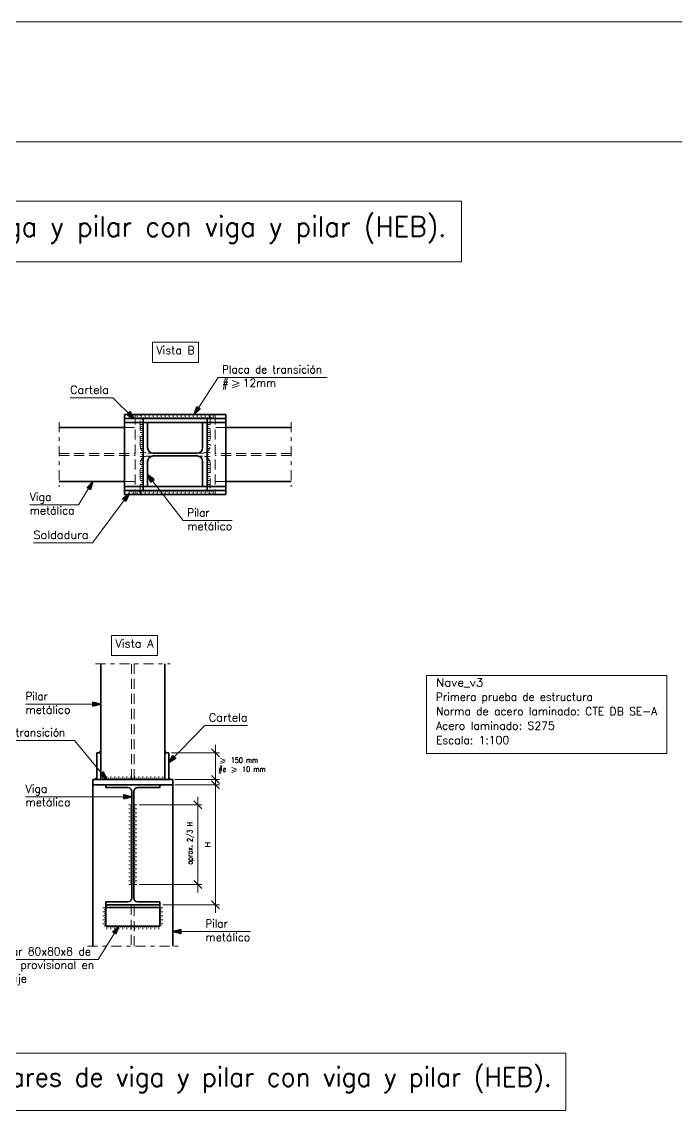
# Model space of a CAD drawing. Header units: millimetres. Extents: x 0 to 84, y 0 to 59.4.
# Drawn here: x 19.95 to 36.29, y 32.06 to 59.4 of the extents above; entities that cross this region are included whole.
import ezdxf
from ezdxf.enums import TextEntityAlignment as Align

# ---------------------------------------------------------------- set-up
doc = ezdxf.new("R2010")
doc.units = ezdxf.units.MM
doc.linetypes.add('DASHDOT', pattern=[0.5, 0.25, -0.125, 0, -0.125])
doc.linetypes.add('DASHED', pattern=[0.375, 0.25, -0.125])
for name, color, linetype, lineweight in [('0-CYPE0', 1, 'Continuous', 13), ('0-CYPE1', 2, 'Continuous', 18), ('0-CYPE2', 4, 'Continuous', 35), ('CYPECABECERA', 2, 'Continuous', 18), ('RECUAD_LIMITES', 2, 'Continuous', 0), ('RECUAD_MARCO', 1, 'Continuous', 20), ('TABLAS', 1, 'Continuous', 9)]:
    doc.layers.add(name, color=color, linetype=linetype, lineweight=lineweight)
doc.styles.add('CYPETXT', font='romans__.ttf', dxfattribs={"height": 0.2})

msp = doc.modelspace()

# ---------------------------------------------------------------- hatches: boundary and pattern name
at = {"layer": '0-CYPE1'}
h = msp.add_hatch(color=256, dxfattribs=at)
edge = h.paths.add_edge_path(flags=0)
edge.add_line((21.918, 41.141), (21.918, 41.183))
edge.add_arc((21.918, 41.141), 0.0422, 90, 180)
edge.add_line((21.876, 41.141), (21.918, 41.141))
h = msp.add_hatch(color=256, dxfattribs=at)
edge = h.paths.add_edge_path(flags=0)
edge.add_line((23.518, 41.141), (23.56, 41.141))
edge.add_arc((23.518, 41.141), 0.0422, 360, 450)
edge.add_line((23.518, 41.183), (23.518, 41.141))
h = msp.add_hatch(color=256, dxfattribs=at)
edge = h.paths.add_edge_path(flags=0)
edge.add_line((21.818, 40.474), (21.818, 40.516))
edge.add_arc((21.818, 40.474), 0.0422, 90, 180)
edge.add_line((21.776, 40.474), (21.818, 40.474))
h = msp.add_hatch(color=256, dxfattribs=at)
edge = h.paths.add_edge_path(flags=0)
edge.add_line((23.618, 40.474), (23.66, 40.474))
edge.add_arc((23.618, 40.474), 0.0422, 360, 450)
edge.add_line((23.618, 40.516), (23.618, 40.474))
at = {"layer": '0-CYPE2'}
for points in [[(24.315, 49.784), (24.249, 49.589), (24.399, 49.73)], [(22.571, 49.594), (22.748, 49.489), (22.641, 49.665)], [(21.66, 47.717), (21.722, 47.914), (21.575, 47.77)], [(23.252, 47.964), (23.09, 48.092), (23.173, 47.903)], [(22.548, 47.424), (22.627, 47.614), (22.468, 47.484)], [(21.718, 42.303), (21.918, 42.353), (21.718, 42.403)], [(23.722, 41.074), (23.618, 40.895), (23.793, 41.004)], [(21.902, 40.596), (22.068, 40.474), (21.979, 40.66)], [(22.494, 39.992), (22.694, 40.042), (22.494, 40.092)], [(22.299, 36.613), (22.368, 36.807), (22.216, 36.669)], [(23.918, 36.721), (23.718, 36.671), (23.918, 36.621)]]:
    msp.add_hatch(color=256, dxfattribs=at).paths.add_polyline_path(points, flags=0)

# ---------------------------------------------------------------- linework, layer by layer
at = {"layer": '0-CYPE0', "linetype": 'DASHED'}
for p, q in [((22.777, 49.589), (22.777, 47.589)), ((22.904, 48.806), (22.904, 49.589)), ((24.65, 49.589), (24.65, 48.806)), ((24.777, 49.589), (24.777, 47.589)), ((22.51, 49.264), (22.777, 49.264)), ((25.044, 49.264), (24.777, 49.264)), ((20.879, 48.613), (22.777, 48.613)), ((20.879, 48.565), (22.777, 48.565)), ((24.47, 48.626), (23.084, 48.626)), ((23.084, 48.552), (24.47, 48.552)), ((26.675, 48.613), (24.777, 48.613)), ((26.675, 48.565), (24.777, 48.565)), ((22.904, 47.589), (22.904, 48.372)), ((24.65, 48.372), (24.65, 47.589)), ((22.51, 47.914), (22.777, 47.914)), ((25.044, 47.914), (24.777, 47.914)), ((22.685, 43.358), (22.685, 40.474)), ((22.751, 43.358), (22.751, 40.474)), ((22.681, 37.341), (22.681, 36.31)), ((22.755, 36.31), (22.755, 37.341))]:
    msp.add_line(p, q, dxfattribs=at)
for centre, start, end in [((23.084, 48.806), 180, 270), ((24.47, 48.806), 270, 360), ((23.084, 48.372), 90, 180), ((24.47, 48.372), 0, 90)]:
    msp.add_arc(centre, 0.18, start, end, dxfattribs=at)
at = {"layer": '0-CYPE1'}
for p, q in [((24.849, 50.519), (24.249, 49.589)), ((24.849, 50.519), (27.577, 50.519)), ((25.204, 50.437), (25.378, 50.377)), ((25.204, 50.317), (25.378, 50.377)), ((25.204, 50.257), (25.378, 50.317)), ((21.154, 50.008), (22.223, 50.008)), ((22.223, 50.008), (22.748, 49.489)), ((22.627, 49.564), (22.627, 49.489)), ((22.677, 49.527), (22.677, 49.489)), ((22.727, 49.564), (22.727, 49.489)), ((22.777, 49.527), (22.777, 49.489)), ((22.827, 49.564), (22.827, 49.489)), ((22.877, 49.527), (22.877, 49.489)), ((22.927, 49.564), (22.927, 49.489)), ((22.977, 49.527), (22.977, 49.489)), ((23.027, 49.564), (23.027, 49.489)), ((23.077, 49.527), (23.077, 49.489)), ((23.127, 49.564), (23.127, 49.489)), ((23.177, 49.527), (23.177, 49.489)), ((23.227, 49.564), (23.227, 49.489)), ((23.277, 49.527), (23.277, 49.489)), ((23.327, 49.564), (23.327, 49.489)), ((23.377, 49.527), (23.377, 49.489)), ((23.427, 49.564), (23.427, 49.489)), ((23.477, 49.527), (23.477, 49.489)), ((23.527, 49.564), (23.527, 49.489)), ((23.577, 49.527), (23.577, 49.489)), ((23.627, 49.564), (23.627, 49.489)), ((23.677, 49.527), (23.677, 49.489)), ((23.727, 49.564), (23.727, 49.489)), ((23.777, 49.527), (23.777, 49.489)), ((23.827, 49.564), (23.827, 49.489)), ((23.877, 49.527), (23.877, 49.489)), ((23.927, 49.564), (23.927, 49.489)), ((23.977, 49.527), (23.977, 49.489)), ((24.027, 49.564), (24.027, 49.489)), ((24.077, 49.527), (24.077, 49.489)), ((24.127, 49.564), (24.127, 49.489)), ((24.177, 49.527), (24.177, 49.489)), ((24.227, 49.564), (24.227, 49.489)), ((24.277, 49.527), (24.277, 49.489)), ((24.327, 49.564), (24.327, 49.489)), ((24.377, 49.527), (24.377, 49.489)), ((24.427, 49.564), (24.427, 49.489)), ((24.477, 49.527), (24.477, 49.489)), ((24.527, 49.564), (24.527, 49.489)), ((24.577, 49.527), (24.577, 49.489)), ((24.627, 49.564), (24.627, 49.489)), ((24.677, 49.527), (24.677, 49.489)), ((24.727, 49.564), (24.727, 49.489)), ((22.902, 49.341), (22.977, 49.341)), ((22.902, 49.241), (22.977, 49.241)), ((22.939, 49.291), (22.977, 49.291)), ((24.652, 49.341), (24.577, 49.341)), ((24.614, 49.291), (24.577, 49.291)), ((24.652, 49.241), (24.577, 49.241)), ((22.902, 49.141), (22.977, 49.141)), ((22.902, 49.041), (22.977, 49.041)), ((22.902, 48.941), (22.977, 48.941)), ((22.939, 49.191), (22.977, 49.191)), ((22.939, 49.091), (22.977, 49.091)), ((22.939, 48.991), (22.977, 48.991)), ((24.614, 49.191), (24.577, 49.191)), ((24.652, 49.141), (24.577, 49.141)), ((24.614, 49.091), (24.577, 49.091)), ((24.652, 49.041), (24.577, 49.041)), ((24.614, 48.991), (24.577, 48.991)), ((24.652, 48.941), (24.577, 48.941)), ((22.902, 48.841), (22.977, 48.841)), ((22.902, 48.741), (22.977, 48.741)), ((22.939, 48.891), (22.977, 48.891)), ((22.939, 48.791), (22.977, 48.791)), ((22.939, 48.691), (22.977, 48.691)), ((24.614, 48.891), (24.577, 48.891)), ((24.652, 48.841), (24.577, 48.841)), ((24.614, 48.791), (24.577, 48.791)), ((24.652, 48.741), (24.577, 48.741)), ((24.614, 48.691), (24.577, 48.691)), ((22.902, 48.641), (22.977, 48.641)), ((22.902, 48.541), (22.977, 48.541)), ((22.902, 48.441), (22.977, 48.441)), ((22.939, 48.591), (22.977, 48.591)), ((22.939, 48.491), (22.977, 48.491)), ((22.939, 48.391), (22.977, 48.391)), ((24.652, 48.641), (24.577, 48.641)), ((24.614, 48.591), (24.577, 48.591)), ((24.652, 48.541), (24.577, 48.541)), ((24.614, 48.491), (24.577, 48.491)), ((24.652, 48.441), (24.577, 48.441)), ((24.614, 48.391), (24.577, 48.391)), ((22.902, 48.341), (22.977, 48.341)), ((22.902, 48.241), (22.977, 48.241)), ((22.902, 48.141), (22.977, 48.141)), ((22.939, 48.291), (22.977, 48.291)), ((22.939, 48.191), (22.977, 48.191)), ((24.652, 48.341), (24.577, 48.341)), ((24.614, 48.291), (24.577, 48.291)), ((24.652, 48.241), (24.577, 48.241)), ((24.614, 48.191), (24.577, 48.191)), ((24.652, 48.141), (24.577, 48.141)), ((21.722, 47.914), (21.365, 47.332)), ((22.902, 48.041), (22.977, 48.041)), ((22.902, 47.941), (22.977, 47.941)), ((22.939, 48.091), (22.977, 48.091)), ((22.939, 47.991), (22.977, 47.991)), ((22.939, 47.891), (22.977, 47.891)), ((23.09, 48.092), (23.981, 46.939)), ((24.614, 48.091), (24.577, 48.091)), ((24.652, 48.041), (24.577, 48.041)), ((24.614, 47.991), (24.577, 47.991)), ((24.652, 47.941), (24.577, 47.941)), ((24.614, 47.891), (24.577, 47.891)), ((21.711, 46.383), (22.627, 47.614)), ((22.627, 47.614), (22.627, 47.689)), ((22.677, 47.652), (22.677, 47.689)), ((22.727, 47.614), (22.727, 47.689)), ((22.777, 47.652), (22.777, 47.689)), ((22.827, 47.614), (22.827, 47.689)), ((22.877, 47.652), (22.877, 47.689)), ((22.902, 47.841), (22.977, 47.841)), ((22.927, 47.614), (22.927, 47.689)), ((22.977, 47.652), (22.977, 47.689)), ((23.027, 47.614), (23.027, 47.689)), ((23.077, 47.652), (23.077, 47.689)), ((23.127, 47.614), (23.127, 47.689)), ((23.177, 47.652), (23.177, 47.689)), ((23.227, 47.614), (23.227, 47.689)), ((23.277, 47.652), (23.277, 47.689)), ((23.327, 47.614), (23.327, 47.689)), ((23.377, 47.652), (23.377, 47.689)), ((23.427, 47.614), (23.427, 47.689)), ((23.477, 47.652), (23.477, 47.689)), ((23.527, 47.614), (23.527, 47.689)), ((23.577, 47.652), (23.577, 47.689)), ((23.627, 47.614), (23.627, 47.689)), ((23.677, 47.652), (23.677, 47.689)), ((23.727, 47.614), (23.727, 47.689)), ((23.777, 47.652), (23.777, 47.689)), ((23.827, 47.614), (23.827, 47.689)), ((23.877, 47.652), (23.877, 47.689)), ((23.927, 47.614), (23.927, 47.689)), ((23.977, 47.652), (23.977, 47.689)), ((24.027, 47.614), (24.027, 47.689)), ((24.077, 47.652), (24.077, 47.689)), ((24.127, 47.614), (24.127, 47.689)), ((24.177, 47.652), (24.177, 47.689)), ((24.227, 47.614), (24.227, 47.689)), ((24.277, 47.652), (24.277, 47.689)), ((24.327, 47.614), (24.327, 47.689)), ((24.377, 47.652), (24.377, 47.689)), ((24.427, 47.614), (24.427, 47.689)), ((24.477, 47.652), (24.477, 47.689)), ((24.527, 47.614), (24.527, 47.689)), ((24.652, 47.841), (24.577, 47.841)), ((24.577, 47.652), (24.577, 47.689)), ((24.627, 47.614), (24.627, 47.689)), ((24.677, 47.652), (24.677, 47.689)), ((24.727, 47.614), (24.727, 47.689)), ((20.143, 47.332), (21.365, 47.332)), ((23.981, 46.939), (25.203, 46.939)), ((20.237, 46.383), (21.711, 46.383)), ((20.039, 42.353), (21.261, 42.353)), ((21.261, 42.353), (21.918, 42.353)), ((24.519, 41.821), (23.618, 40.895)), ((24.519, 41.821), (25.588, 41.821)), ((18.533, 41.449), (21.261, 41.449)), ((21.261, 41.449), (22.068, 40.474)), ((24.789, 41.041), (24.789, 41.341)), ((21.876, 41.141), (21.918, 41.141)), ((21.918, 41.141), (21.918, 41.183)), ((23.518, 41.183), (23.518, 41.141)), ((23.518, 41.141), (23.56, 41.141)), ((23.688, 41.141), (24.889, 41.141)), ((24.689, 41.241), (24.889, 41.041)), ((24.789, 40.474), (24.789, 41.141)), ((24.914, 40.993), (25.03, 40.953)), ((24.914, 40.913), (25.03, 40.953)), ((24.914, 40.873), (25.03, 40.913)), ((25.194, 40.768), (25.31, 40.728)), ((21.776, 40.474), (21.818, 40.474)), ((21.818, 40.474), (21.818, 40.516)), ((21.968, 40.549), (21.968, 40.474)), ((22.018, 40.511), (22.018, 40.474)), ((22.068, 40.549), (22.068, 40.474)), ((22.118, 40.511), (22.118, 40.474)), ((22.168, 40.549), (22.168, 40.474)), ((22.218, 40.511), (22.218, 40.474)), ((22.268, 40.549), (22.268, 40.474)), ((22.318, 40.511), (22.318, 40.474)), ((22.368, 40.549), (22.368, 40.474)), ((22.418, 40.511), (22.418, 40.474)), ((22.468, 40.549), (22.468, 40.474)), ((22.518, 40.511), (22.518, 40.474)), ((22.568, 40.549), (22.568, 40.474)), ((22.618, 40.511), (22.618, 40.474)), ((22.668, 40.549), (22.668, 40.474)), ((22.718, 40.511), (22.718, 40.474)), ((22.768, 40.549), (22.768, 40.474)), ((22.818, 40.511), (22.818, 40.474)), ((22.868, 40.549), (22.868, 40.474)), ((22.918, 40.511), (22.918, 40.474)), ((22.968, 40.549), (22.968, 40.474)), ((23.018, 40.511), (23.018, 40.474)), ((23.068, 40.549), (23.068, 40.474)), ((23.118, 40.511), (23.118, 40.474)), ((23.168, 40.549), (23.168, 40.474)), ((23.218, 40.511), (23.218, 40.474)), ((23.268, 40.549), (23.268, 40.474)), ((23.318, 40.511), (23.318, 40.474)), ((23.368, 40.549), (23.368, 40.474)), ((23.418, 40.511), (23.418, 40.474)), ((23.468, 40.549), (23.468, 40.474)), ((23.618, 40.516), (23.618, 40.474)), ((23.618, 40.474), (23.66, 40.474)), ((23.765, 40.474), (24.889, 40.474)), ((24.689, 40.574), (24.889, 40.374)), ((24.789, 40.574), (24.789, 40.274)), ((24.789, 40.241), (24.789, 40.541)), ((25.194, 40.688), (25.31, 40.728)), ((25.194, 40.648), (25.31, 40.688)), ((23.765, 40.341), (24.889, 40.341)), ((24.689, 40.441), (24.889, 40.241)), ((24.789, 40.341), (24.789, 37.341)), ((20.039, 40.042), (21.261, 40.042)), ((21.261, 40.042), (22.694, 40.042)), ((24.243, 39.941), (24.443, 39.741)), ((24.343, 39.741), (24.343, 40.041)), ((22.619, 39.841), (22.694, 39.841)), ((22.619, 39.741), (22.694, 39.741)), ((22.657, 39.791), (22.694, 39.791)), ((22.657, 39.691), (22.694, 39.691)), ((22.817, 39.841), (22.742, 39.841)), ((22.779, 39.791), (22.742, 39.791)), ((22.817, 39.741), (22.742, 39.741)), ((22.779, 39.691), (22.742, 39.691)), ((22.874, 39.841), (24.443, 39.841)), ((24.343, 39.841), (24.343, 37.845)), ((22.619, 39.641), (22.694, 39.641)), ((22.619, 39.541), (22.694, 39.541)), ((22.619, 39.441), (22.694, 39.441)), ((22.657, 39.591), (22.694, 39.591)), ((22.657, 39.491), (22.694, 39.491)), ((22.657, 39.391), (22.694, 39.391)), ((22.817, 39.641), (22.742, 39.641)), ((22.779, 39.591), (22.742, 39.591)), ((22.817, 39.541), (22.742, 39.541)), ((22.779, 39.491), (22.742, 39.491)), ((22.817, 39.441), (22.742, 39.441)), ((22.779, 39.391), (22.742, 39.391)), ((22.619, 39.341), (22.694, 39.341)), ((22.619, 39.241), (22.694, 39.241)), ((22.619, 39.141), (22.694, 39.141)), ((22.657, 39.291), (22.694, 39.291)), ((22.657, 39.191), (22.694, 39.191)), ((22.817, 39.341), (22.742, 39.341)), ((22.779, 39.291), (22.742, 39.291)), ((22.817, 39.241), (22.742, 39.241)), ((22.779, 39.191), (22.742, 39.191)), ((22.817, 39.141), (22.742, 39.141)), ((22.619, 39.041), (22.694, 39.041)), ((22.619, 38.941), (22.694, 38.941)), ((22.619, 38.841), (22.694, 38.841)), ((22.657, 39.091), (22.694, 39.091)), ((22.657, 38.991), (22.694, 38.991)), ((22.657, 38.891), (22.694, 38.891)), ((22.779, 39.091), (22.742, 39.091)), ((22.817, 39.041), (22.742, 39.041)), ((22.779, 38.991), (22.742, 38.991)), ((22.817, 38.941), (22.742, 38.941)), ((22.779, 38.891), (22.742, 38.891)), ((22.817, 38.841), (22.742, 38.841)), ((22.619, 38.741), (22.694, 38.741)), ((22.619, 38.642), (22.694, 38.642)), ((22.657, 38.791), (22.694, 38.791)), ((22.657, 38.691), (22.694, 38.691)), ((22.657, 38.592), (22.694, 38.592)), ((22.779, 38.791), (22.742, 38.791)), ((22.817, 38.741), (22.742, 38.741)), ((22.779, 38.691), (22.742, 38.691)), ((22.817, 38.642), (22.742, 38.642)), ((22.779, 38.592), (22.742, 38.592)), ((22.619, 38.542), (22.694, 38.542)), ((22.619, 38.442), (22.694, 38.442)), ((22.619, 38.342), (22.694, 38.342)), ((22.657, 38.492), (22.694, 38.492)), ((22.657, 38.392), (22.694, 38.392)), ((22.657, 38.292), (22.694, 38.292)), ((22.817, 38.542), (22.742, 38.542)), ((22.779, 38.492), (22.742, 38.492)), ((22.817, 38.442), (22.742, 38.442)), ((22.779, 38.392), (22.742, 38.392)), ((22.817, 38.342), (22.742, 38.342)), ((22.779, 38.292), (22.742, 38.292)), ((22.619, 38.242), (22.694, 38.242)), ((22.619, 38.142), (22.694, 38.142)), ((22.619, 38.043), (22.694, 38.043)), ((22.657, 38.192), (22.694, 38.192)), ((22.657, 38.092), (22.694, 38.092)), ((22.817, 38.242), (22.742, 38.242)), ((22.779, 38.192), (22.742, 38.192)), ((22.817, 38.142), (22.742, 38.142)), ((22.779, 38.092), (22.742, 38.092)), ((22.817, 38.043), (22.742, 38.043)), ((22.619, 37.943), (22.694, 37.943)), ((22.619, 37.845), (22.694, 37.845)), ((22.657, 37.993), (22.694, 37.993)), ((22.657, 37.893), (22.694, 37.893)), ((22.779, 37.993), (22.742, 37.993)), ((22.817, 37.943), (22.742, 37.943)), ((22.779, 37.893), (22.742, 37.893)), ((22.817, 37.845), (22.742, 37.845)), ((22.874, 37.845), (24.443, 37.845)), ((24.243, 37.945), (24.443, 37.745)), ((24.343, 37.945), (24.343, 37.645)), ((21.968, 37.262), (22.043, 37.262)), ((22.005, 37.212), (22.043, 37.212)), ((23.468, 37.262), (23.393, 37.262)), ((23.43, 37.212), (23.393, 37.212)), ((23.467, 37.341), (24.889, 37.341)), ((24.689, 37.441), (24.889, 37.241)), ((24.789, 37.441), (24.789, 37.141)), ((21.968, 37.162), (22.043, 37.162)), ((21.968, 37.062), (22.043, 37.062)), ((21.968, 36.962), (22.043, 36.962)), ((22.005, 37.112), (22.043, 37.112)), ((22.005, 37.012), (22.043, 37.012)), ((22.005, 36.912), (22.043, 36.912)), ((23.468, 37.162), (23.393, 37.162)), ((23.43, 37.112), (23.393, 37.112)), ((23.468, 37.062), (23.393, 37.062)), ((23.43, 37.012), (23.393, 37.012)), ((23.468, 36.962), (23.393, 36.962)), ((23.43, 36.912), (23.393, 36.912)), ((21.853, 35.977), (22.368, 36.807)), ((21.968, 36.862), (22.043, 36.862)), ((22.005, 36.812), (22.043, 36.812)), ((22.068, 36.732), (22.068, 36.807)), ((22.118, 36.77), (22.118, 36.807)), ((22.168, 36.732), (22.168, 36.807)), ((22.218, 36.77), (22.218, 36.807)), ((22.268, 36.732), (22.268, 36.807)), ((22.318, 36.77), (22.318, 36.807)), ((22.368, 36.732), (22.368, 36.807)), ((22.418, 36.77), (22.418, 36.807)), ((22.468, 36.732), (22.468, 36.807)), ((22.518, 36.77), (22.518, 36.807)), ((22.568, 36.732), (22.568, 36.807)), ((22.618, 36.77), (22.618, 36.807)), ((22.668, 36.732), (22.668, 36.807)), ((22.718, 36.77), (22.718, 36.807)), ((22.768, 36.732), (22.768, 36.807)), ((22.818, 36.77), (22.818, 36.807)), ((22.868, 36.732), (22.868, 36.807)), ((22.918, 36.77), (22.918, 36.807)), ((22.968, 36.732), (22.968, 36.807)), ((23.018, 36.77), (23.018, 36.807)), ((23.068, 36.732), (23.068, 36.807)), ((23.118, 36.77), (23.118, 36.807)), ((23.168, 36.732), (23.168, 36.807)), ((23.218, 36.77), (23.218, 36.807)), ((23.268, 36.732), (23.268, 36.807)), ((23.318, 36.77), (23.318, 36.807)), ((23.368, 36.732), (23.368, 36.807)), ((23.468, 36.862), (23.393, 36.862)), ((23.43, 36.812), (23.393, 36.812)), ((24.434, 36.671), (23.718, 36.671)), ((24.434, 36.671), (25.656, 36.671)), ((18.996, 35.977), (21.853, 35.977))]:
    msp.add_line(p, q, dxfattribs=at)
at = {"layer": '0-CYPE1', "linetype": 'DASHDOT'}
for p, q in [((20.879, 49.397), (20.879, 47.781)), ((26.675, 49.397), (26.675, 47.781)), ((21.785, 43.358), (23.651, 43.358)), ((21.585, 36.31), (23.851, 36.31))]:
    msp.add_line(p, q, dxfattribs=at)
at = {"layer": '0-CYPE1'}
for points in [[(23.209, 51.394), (23.209, 50.894), (24.363, 50.894), (24.363, 51.394), (23.209, 51.394)], [(22.184, 44.066), (22.184, 43.566), (23.338, 43.566), (23.338, 44.066), (22.184, 44.066)]]:
    msp.add_lwpolyline(points, close=True, dxfattribs=at)
for centre, start, end in [((21.918, 41.141), 90, 180), ((23.518, 41.141), 360, 90), ((21.818, 40.474), 90, 180), ((23.618, 40.474), 360, 90)]:
    msp.add_arc(centre, 0.0422, start, end, dxfattribs=at)
at = {"layer": '0-CYPE2'}
for p, q in [((25.044, 49.589), (22.51, 49.589)), ((22.51, 47.589), (22.51, 49.589)), ((22.51, 49.489), (25.044, 49.489)), ((22.977, 49.489), (22.977, 47.689)), ((24.577, 49.489), (24.577, 47.689)), ((25.044, 47.589), (25.044, 49.589)), ((22.51, 49.264), (20.879, 49.264)), ((22.51, 49.389), (25.044, 49.389)), ((23.09, 48.762), (23.09, 49.389)), ((24.464, 49.389), (24.464, 48.762)), ((25.044, 49.264), (26.675, 49.264)), ((23.09, 47.789), (23.09, 48.416)), ((24.324, 48.622), (23.23, 48.622)), ((23.23, 48.556), (24.324, 48.556)), ((24.464, 48.416), (24.464, 47.789)), ((22.51, 47.914), (20.879, 47.914)), ((25.044, 47.914), (26.675, 47.914)), ((22.51, 47.789), (25.044, 47.789)), ((22.51, 47.689), (25.044, 47.689)), ((25.044, 47.589), (22.51, 47.589)), ((23.177, 47.789), (23.29, 47.789)), ((24.664, 47.789), (24.777, 47.789)), ((21.918, 43.358), (21.918, 40.474)), ((23.518, 43.358), (23.518, 40.474)), ((21.818, 41.141), (21.918, 41.141)), ((21.818, 41.141), (21.818, 40.474)), ((23.518, 41.141), (23.618, 41.141)), ((23.618, 41.141), (23.618, 40.474)), ((21.718, 40.341), (21.718, 40.474)), ((23.718, 40.474), (21.718, 40.474)), ((22.706, 40.474), (22.706, 40.474)), ((23.718, 40.341), (23.718, 40.474)), ((21.718, 40.341), (21.718, 36.31)), ((21.718, 40.341), (23.718, 40.341)), ((22.043, 40.341), (22.043, 40.269)), ((22.043, 40.269), (22.594, 40.269)), ((23.718, 40.341), (23.718, 36.31)), ((22.694, 40.169), (22.694, 37.512)), ((22.742, 37.512), (22.742, 40.169)), ((22.594, 37.412), (22.043, 37.412)), ((22.043, 37.412), (22.043, 36.807)), ((22.043, 37.341), (23.393, 37.341)), ((22.043, 37.274), (23.393, 37.274)), ((23.393, 37.412), (22.842, 37.412)), ((23.393, 37.412), (23.393, 36.807)), ((22.043, 36.807), (23.393, 36.807)), ((22.756, 36.807), (22.756, 36.807))]:
    msp.add_line(p, q, dxfattribs=at)
for points in [[(24.315, 49.784), (24.249, 49.589), (24.399, 49.73)], [(22.571, 49.594), (22.748, 49.489), (22.641, 49.665)], [(21.66, 47.717), (21.722, 47.914), (21.575, 47.77)], [(23.252, 47.964), (23.09, 48.092), (23.173, 47.903)], [(22.548, 47.424), (22.627, 47.614), (22.468, 47.484)], [(21.718, 42.303), (21.918, 42.353), (21.718, 42.403)], [(23.722, 41.074), (23.618, 40.895), (23.793, 41.004)], [(21.902, 40.596), (22.068, 40.474), (21.979, 40.66)], [(22.494, 39.992), (22.694, 40.042), (22.494, 40.092)], [(22.299, 36.613), (22.368, 36.807), (22.216, 36.669)], [(23.918, 36.721), (23.718, 36.671), (23.918, 36.621)]]:
    msp.add_lwpolyline(points, close=True, dxfattribs=at)
for points in [[(24.315, 49.784), (24.399, 49.73)], [(22.571, 49.594), (22.641, 49.665)], [(23.252, 47.964), (23.173, 47.903)], [(21.66, 47.717), (21.575, 47.77)], [(22.548, 47.424), (22.468, 47.484)], [(21.718, 42.303), (21.718, 42.403)], [(23.722, 41.074), (23.793, 41.004)], [(21.902, 40.596), (21.979, 40.66)], [(22.842, 40.269), (23.393, 40.269), (23.393, 40.341)], [(22.494, 39.992), (22.494, 40.092)], [(22.299, 36.613), (22.216, 36.669)], [(23.918, 36.721), (23.918, 36.621)]]:
    msp.add_lwpolyline(points, dxfattribs=at)
for centre, radius, start, end in [((23.23, 48.762), 0.14, 180, 270), ((24.324, 48.762), 0.14, 270, 360), ((23.23, 48.416), 0.14, 90, 180), ((24.324, 48.416), 0.14, 0, 90), ((22.594, 40.169), 0.1, 0, 90), ((22.842, 40.169), 0.1, 90, 180), ((22.594, 37.512), 0.1, 270, 360), ((22.842, 37.512), 0.1, 180, 270)]:
    msp.add_arc(centre, radius, start, end, dxfattribs=at)
at = {"layer": 'CYPECABECERA'}
for points in [[(5.235, 53.402), (30.934, 53.402), (30.934, 54.921), (5.235, 54.921), (5.235, 53.402)], [(8.868, 32.205), (33.543, 32.205), (33.543, 33.638), (8.868, 33.638), (8.868, 32.205)]]:
    msp.add_lwpolyline(points, close=True, dxfattribs=at)
at = {"layer": 'RECUAD_LIMITES'}
msp.add_lwpolyline([(0, 0), (84, 0), (84, 59.4), (0, 59.4), (0, 0)], close=True, dxfattribs=at)
at = {"layer": 'RECUAD_MARCO'}
msp.add_lwpolyline([(3, 3), (81, 3), (81, 56.4), (3, 56.4), (3, 3)], close=True, dxfattribs=at)
at = {"layer": 'TABLAS'}
msp.add_lwpolyline([(30.055, 41.121), (36.061, 41.121), (36.061, 43.071), (30.055, 43.071), (30.055, 41.121)], close=True, dxfattribs=at)

# ---------------------------------------------------------------- texts
at = {"layer": '0-CYPE1', "style": 'CYPETXT'}
for s, height, width, p, p2 in [('Vista B', 0.2, 0.822414, (23.309, 51.094), (24.263, 51.094)), ('Placa de transición ', 0.2, 0.806382, (24.949, 50.619), (27.577, 50.619)), ('Cartela', 0.2, 0.878036, (21.154, 50.108), (22.123, 50.108)), ('#', 0.2, 0.831683, (24.949, 50.282), (25.117, 50.282)), ('12mm', 0.2, 0.876095, (25.465, 50.282), (26.305, 50.282)), ('Viga ', 0.2, 0.832319, (20.143, 47.432), (20.827, 47.432)), ('metálica', 0.2, 0.878484, (20.143, 47.095), (21.265, 47.095)), ('Pilar ', 0.2, 0.783326, (24.081, 47.039), (24.765, 47.039)), ('metálico', 0.2, 0.878484, (24.081, 46.702), (25.203, 46.702)), ('Soldadura', 0.2, 0.917101, (20.237, 46.483), (21.611, 46.483)), ('Vista A', 0.2, 0.872029, (22.284, 43.766), (23.238, 43.766)), ('Pilar ', 0.2, 0.783326, (20.039, 42.453), (20.723, 42.453)), ('metálico', 0.2, 0.878484, (20.039, 42.116), (21.161, 42.116)), ('Cartela', 0.2, 0.878036, (24.619, 41.921), (25.588, 41.921)), ('Placa de transición ', 0.2, 0.806382, (18.533, 41.549), (21.161, 41.549)), (' 150 mm ', 0.1333, 0.716968, (25.088, 40.889), (25.928, 40.889)), ('#e ', 0.1333, 0.726895, (24.856, 40.664), (25.136, 40.664)), (' 10 mm', 0.1333, 0.739654, (25.368, 40.664), (26.04, 40.664)), ('Viga ', 0.2, 0.832319, (20.039, 40.142), (20.723, 40.142)), ('metálica', 0.2, 0.878484, (20.039, 39.804), (21.161, 39.804)), ('Pilar ', 0.2, 0.783326, (24.534, 36.771), (25.218, 36.771)), ('metálico', 0.2, 0.878484, (24.534, 36.434), (25.656, 36.434)), ('Angular 80x80x8 de', 0.2, 0.844336, (18.996, 36.077), (21.669, 36.077)), ('apoyo provisional en', 0.2, 0.84836, (18.996, 35.739), (21.753, 35.739)), ('montaje', 0.2, 0.87602, (18.996, 35.402), (20.07, 35.402))]:
    msp.add_text(s, height=height, dxfattribs=dict(at, width=width)).set_placement(p, p2, align=Align.FIT)
for s, height, width, p, p2 in [('aprox. 2/3 H ', 0.13333, 0.728796, (24.21, 38.344), (24.21, 39.492)), ('H', 0.133, 0.978261, (24.656, 38.769), (24.656, 38.913))]:
    msp.add_text(s, height=height, rotation=90, dxfattribs=dict(at, width=width)).set_placement(p, p2, align=Align.FIT)
at = {"layer": 'CYPECABECERA', "style": 'CYPETXT'}
for s, height, width, p, p2 in [('Enlace articulado en línea de pilares de viga y pilar con viga y pilar (HEB).', 0.50628, 0.790792, (5.615, 54.035), (30.554, 54.035)), ('Enlace semirrígido en línea de pilares de viga y pilar con viga y pilar (HEB).', 0.47778, 0.792143, (9.226, 32.802), (33.185, 32.802))]:
    msp.add_text(s, height=height, dxfattribs=dict(at, width=width)).set_placement(p, p2, align=Align.FIT)
at = {"layer": 'TABLAS', "style": 'CYPETXT'}
for s, width, p, p2 in [('Nave_v3', 0.901739, (30.295, 42.796), (31.477, 42.796)), ('Primera prueba de estructura', 0.829206, (30.295, 42.436), (34.213, 42.436)), ('Norma de acero laminado: CTE DB SE-A', 0.827221, (30.295, 42.076), (35.821, 42.076)), ('Acero laminado: S275', 0.855931, (30.295, 41.716), (33.262, 41.716)), ('Escala: 1:100', 0.854937, (30.295, 41.356), (32.122, 41.356))]:
    msp.add_text(s, height=0.2, dxfattribs=dict(at, width=width)).set_placement(p, p2, align=Align.FIT)

doc.saveas('drawing.dxf')
